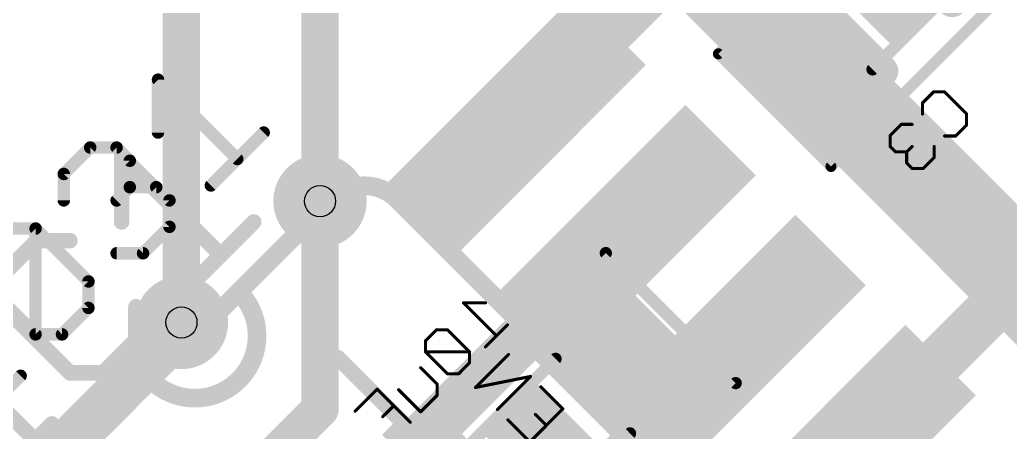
# Model space of a CAD drawing. Extents: x -76 to 580, y -41 to 95.
# Drawn here: x 174.54 to 182.62, y 11.9 to 15.27 of the extents above; entities that cross this region are included whole.
import ezdxf

# ---------------------------------------------------------------- set-up
doc = ezdxf.new("R2010")
doc.units = 0
for name, color, linetype in [('1', 22, 'CONTINUOUS'), ('16', 175, 'CONTINUOUS'), ('18', 82, 'CONTINUOUS'), ('21', 32, 'CONTINUOUS'), ('25', 253, 'CONTINUOUS'), ('26', 253, 'CONTINUOUS'), ('27', 253, 'CONTINUOUS'), ('28', 253, 'CONTINUOUS'), ('29', 253, 'CONTINUOUS'), ('30', 253, 'CONTINUOUS'), ('31', 253, 'CONTINUOUS'), ('32', 253, 'CONTINUOUS'), ('36', 253, 'CONTINUOUS'), ('40', 175, 'CONTINUOUS'), ('44', 253, 'CONTINUOUS'), ('51', 53, 'CONTINUOUS'), ('52', 253, 'CONTINUOUS')]:
    doc.layers.add(name, color=color, linetype=linetype)

# ---------------------------------------------------------------- blocks, each defined once
blk = doc.blocks.new('RECT')
blk.add_solid([(-0.5, -0.5), (0.5, -0.5), (-0.5, 0.5), (0.5, 0.5)])
blk = doc.blocks.new('RECT112000X144000R30')
at = {"const_width": 0.105}
blk.add_lwpolyline([(0.2975, -0.345), (0.2975, 0.345, 0.4142), (0.245, 0.3975), (-0.245, 0.3975, 0.4142), (-0.2975, 0.345), (-0.2975, -0.345, 0.4142), (-0.245, -0.3975), (0.245, -0.3975, 0.4142)], format="xyb", close=True, dxfattribs=at)
blk.add_solid([(-0.2704, -0.3704), (0.2704, -0.3704), (-0.2704, 0.3704), (0.2704, 0.3704)])
blk = doc.blocks.new('RECT136384X168384R30')
at = {"const_width": 0.1279}
blk.add_lwpolyline([(0.3623, -0.3983), (0.3623, 0.3983, 0.4142), (0.2983, 0.4623), (-0.2983, 0.4623, 0.4142), (-0.3623, 0.3983), (-0.3623, -0.3983, 0.4142), (-0.2983, -0.4623), (0.2983, -0.4623, 0.4142)], format="xyb", close=True, dxfattribs=at)
blk.add_solid([(-0.3237, -0.4237), (0.3237, -0.4237), (-0.3237, 0.4237), (0.3237, 0.4237)])
blk = doc.blocks.new('RECT152384X216384R30')
at = {"const_width": 0.1429}
blk.add_lwpolyline([(0.4048, -0.5333), (0.4048, 0.5333, 0.4142), (0.3333, 0.6048), (-0.3333, 0.6048, 0.4142), (-0.4048, 0.5333), (-0.4048, -0.5333, 0.4142), (-0.3333, -0.6048), (0.3333, -0.6048, 0.4142)], format="xyb", close=True, dxfattribs=at)
blk.add_solid([(-0.3587, -0.5587), (0.3587, -0.5587), (-0.3587, 0.5587), (0.3587, 0.5587)])
blk = doc.blocks.new('RECT128000X192000R30')
at = {"const_width": 0.12}
blk.add_lwpolyline([(0.34, -0.48), (0.34, 0.48, 0.4142), (0.28, 0.54), (-0.28, 0.54, 0.4142), (-0.34, 0.48), (-0.34, -0.48, 0.4142), (-0.28, -0.54), (0.28, -0.54, 0.4142)], format="xyb", close=True, dxfattribs=at)
blk.add_solid([(-0.3054, -0.5054), (0.3054, -0.5054), (-0.3054, 0.5054), (0.3054, 0.5054)])
blk = doc.blocks.new('ROUNDV')
at = {"const_width": 0.5}
blk.add_lwpolyline([(0, -0.25, 1), (0, 0.25, 1), (0, -0.25)], format="xyb", dxfattribs=at)

msp = doc.modelspace()

# ---------------------------------------------------------------- linework, layer by layer
at = {"layer": '1'}
for points, const_width in [([(180.0152, 15.8392), (178.5893, 14.4132)], 0.4064), ([(181.2834, 11.7192), (184.4134, 14.8492)], 0.4064), ([(176.9888, 12.0915), (176.9888, 13.7886)], 0.3048), ([(177.3424, 11.3703), (179.4873, 13.5152)], 0.4064), ([(175.8575, 12.7986), (174.7261, 11.6673)], 0.3048), ([(179.1101, 11.342), (180.3853, 12.6172)], 0.4064), ([(176.4939, 11.5966), (176.9888, 12.0915)], 0.3048)]:
    msp.add_lwpolyline(points, dxfattribs=dict(at, const_width=const_width))
for points, const_width in [([(178.5174, 14.4851, 1), (178.6611, 14.3414)], 0.2032), ([(177.065, 13.7886, 1), (176.9126, 13.7886)], 0.1524), ([(179.5592, 13.4434, 1), (179.4155, 13.5871)], 0.2032), ([(175.9113, 12.7447, 1), (175.8036, 12.8525)], 0.1524), ([(180.4572, 12.5453, 1), (180.3135, 12.689)], 0.2032), ([(177.0427, 12.0376, 1), (176.9349, 12.1454)], 0.1524), ([(176.9126, 12.0915, 1), (177.065, 12.0915)], 0.1524)]:
    msp.add_lwpolyline(points, format="xyb", dxfattribs=dict(at, const_width=const_width))
at = {"layer": '16'}
for points, const_width in [([(175.8575, 19.4454), (175.8575, 12.7986)], 0.3048), ([(176.9888, 13.7886), (176.9888, 19.304)], 0.3048), ([(181.0193, 14.8492), (180.0294, 15.8392)], 0.8128), ([(184.272, 11.5966), (181.0193, 14.8492)], 0.8128), ([(181.09, 14.92), (181.0193, 14.8492)], 0.4064)]:
    msp.add_lwpolyline(points, dxfattribs=dict(at, const_width=const_width))
for points, const_width in [([(181.163, 14.9929, 1), (180.8757, 14.7056)], 0.4064), ([(180.8757, 14.7056, 1), (181.163, 14.9929)], 0.4064), ([(181.1619, 14.8481, 1), (181.0182, 14.9918)], 0.2032), ([(180.9475, 14.9211, 1), (181.0912, 14.7774)], 0.2032), ([(176.9126, 13.7886, 1), (177.065, 13.7886)], 0.1524), ([(175.7813, 12.7986, 1), (175.9337, 12.7986)], 0.1524)]:
    msp.add_lwpolyline(points, format="xyb", dxfattribs=dict(at, const_width=const_width))
at = {"layer": '21'}
for points, const_width in [([(177.6194, 13.8026, 0.4142), (177.0806, 13.8026)], 0.1524), ([(177.0537, 13.8295, 1), (177.1075, 13.7756)], 0.0762), ([(177.1075, 13.7756, 1), (177.0537, 13.8295)], 0.0762), ([(177.6464, 13.8295, 1), (177.5925, 13.7756)], 0.0762), ([(177.5925, 13.7756, 1), (177.6464, 13.8295)], 0.0762), ([(175.6078, 12.3298, 1), (176.3263, 13.0482)], 0.1524), ([(176.3532, 13.0752, 1), (176.2993, 13.0213)], 0.0762), ([(176.2993, 13.0752, 1), (176.3532, 13.0213)], 0.0762), ([(176.3532, 13.0213, 1), (176.2993, 13.0752)], 0.0762), ([(175.6348, 12.3568, 1), (175.5809, 12.3029)], 0.0762), ([(175.5809, 12.3568, 1), (175.6348, 12.3029)], 0.0762), ([(175.6348, 12.3029, 1), (175.5809, 12.3568)], 0.0762)]:
    msp.add_lwpolyline(points, format="xyb", dxfattribs=dict(at, const_width=const_width))
at = {"layer": '21', "const_width": 0.1524}
for points in [[(177.0806, 13.8026), (176.3263, 13.0482)], [(183.3668, 8.0552), (177.6194, 13.8026)], [(176.3263, 13.0482), (175.6078, 12.3298)], [(175.6078, 12.3298), (174.8535, 11.5755)]]:
    msp.add_lwpolyline(points, dxfattribs=at)
at = {"layer": '25', "const_width": 0.127}
for points in [[(175.3691, 13.6186), (175.3691, 14.1579)], [(175.3691, 14.1579), (176.178, 13.349)], [(175.9084, 13.0793), (176.4476, 13.6186)], [(174.677, 13.4658), (174.4074, 13.1962)], [(174.9467, 13.4658), (174.677, 13.4658)], [(174.4074, 12.9265), (174.9467, 12.3873)], [(175.4859, 12.6569), (175.4859, 12.9265)], [(174.665, 11.836), (173.8561, 12.6449)], [(175.2163, 12.3873), (175.4859, 12.6569)], [(174.9467, 12.3873), (175.2163, 12.3873)], [(174.5302, 11.7012), (174.7999, 11.9708)]]:
    msp.add_lwpolyline(points, dxfattribs=at)
at = {"layer": '25', "const_width": 0.0635}
for points in [[(175.4008, 14.1579, 1), (175.3373, 14.1579)], [(175.3915, 14.1803, 1), (175.3466, 14.1354)], [(176.4701, 13.5962, 1), (176.4252, 13.6411)], [(175.3373, 13.6186, 1), (175.4008, 13.6186)], [(174.677, 13.4976, 1), (174.677, 13.4341)], [(174.6995, 13.4434, 1), (174.6546, 13.4883)], [(174.9467, 13.4341, 1), (174.9467, 13.4976)], [(176.1555, 13.3265, 1), (176.2004, 13.3714)], [(175.8859, 13.1018, 1), (175.9308, 13.0569)], [(175.5177, 12.9265, 1), (175.4542, 12.9265)], [(175.5084, 12.6345, 1), (175.4635, 12.6794)], [(175.4542, 12.6569, 1), (175.5177, 12.6569)], [(174.9467, 12.419, 1), (174.9467, 12.3555)], [(174.9242, 12.3648, 1), (174.9691, 12.4097)], [(175.1938, 12.4097, 1), (175.2387, 12.3648)], [(175.2163, 12.3555, 1), (175.2163, 12.419)], [(174.8223, 11.9484, 1), (174.7774, 11.9933)]]:
    msp.add_lwpolyline(points, format="xyb", dxfattribs=at)
at = {"layer": '26', "const_width": 0.0254}
for points in [[(181.9085, 14.5895), (181.9984, 14.6794)], [(181.9984, 14.6794), (182.0882, 14.6794)], [(182.0882, 14.6794), (182.268, 14.4996)], [(181.9085, 14.4996), (181.9085, 14.5895)], [(182.268, 14.4996), (182.268, 14.4097)], [(181.7338, 14.4148), (181.6439, 14.3249)], [(181.8236, 14.4148), (181.7338, 14.4148)], [(182.268, 14.4097), (182.1781, 14.3199)], [(181.6439, 14.3249), (181.6439, 14.235)], [(182.1781, 14.3199), (182.0882, 14.3199)], [(181.6439, 14.235), (181.6888, 14.1901)], [(181.7787, 14.1901), (181.8236, 14.235)], [(182.0034, 14.1451), (182.0034, 14.235)], [(181.6888, 14.1901), (181.7787, 14.1901)], [(181.7787, 14.1901), (181.7787, 14.1002)], [(181.9135, 14.0553), (182.0034, 14.1451)], [(181.7787, 14.1002), (181.8236, 14.0553)], [(181.8236, 14.0553), (181.9135, 14.0553)]]:
    msp.add_lwpolyline(points, dxfattribs=at)
at = {"layer": '26', "const_width": 0.0127}
for points in [[(181.9984, 14.6857, 1), (181.9984, 14.673)], [(182.0028, 14.6749, 1), (181.9939, 14.6839)], [(182.0927, 14.6839, 1), (182.0837, 14.6749)], [(182.0882, 14.673, 1), (182.0882, 14.6857)], [(181.9148, 14.5895, 1), (181.9021, 14.5895)], [(181.904, 14.594, 1), (181.913, 14.585)], [(181.9021, 14.4996, 1), (181.9148, 14.4996)], [(182.2743, 14.4996, 1), (182.2616, 14.4996)], [(182.2635, 14.4951, 1), (182.2725, 14.5041)], [(181.7338, 14.4211, 1), (181.7337, 14.4084)], [(181.7382, 14.4103, 1), (181.7293, 14.4193)], [(181.8236, 14.4084, 1), (181.8236, 14.4211)], [(182.2616, 14.4097, 1), (182.2743, 14.4097)], [(182.2725, 14.4053, 1), (182.2635, 14.4142)], [(181.6502, 14.3249, 1), (181.6375, 14.3249)], [(181.6394, 14.3294, 1), (181.6484, 14.3204)], [(182.0882, 14.3262, 1), (182.0882, 14.3135)], [(182.1736, 14.3244, 1), (182.1826, 14.3154)], [(182.1781, 14.3135, 1), (182.1781, 14.3262)], [(181.6375, 14.235, 1), (181.6502, 14.235)], [(181.6484, 14.2395, 1), (181.6394, 14.2305)], [(181.8281, 14.2305, 1), (181.8191, 14.2395)], [(182.0097, 14.235, 1), (181.997, 14.235)], [(181.6888, 14.1964, 1), (181.6888, 14.1837)], [(181.6843, 14.1856, 1), (181.6933, 14.1946)], [(181.785, 14.1901, 1), (181.7723, 14.1901)], [(181.7742, 14.1946, 1), (181.7832, 14.1856)], [(181.7787, 14.1837, 1), (181.7787, 14.1964)], [(181.997, 14.1451, 1), (182.0097, 14.1451)], [(182.0079, 14.1406, 1), (181.9989, 14.1496)], [(181.7832, 14.1047, 1), (181.7742, 14.0957)], [(181.7723, 14.1002, 1), (181.785, 14.1002)], [(181.8236, 14.0616, 1), (181.8236, 14.0489)], [(181.8191, 14.0508, 1), (181.8281, 14.0597)], [(181.909, 14.0597, 1), (181.918, 14.0508)], [(181.9135, 14.0489, 1), (181.9135, 14.0616)]]:
    msp.add_lwpolyline(points, format="xyb", dxfattribs=at)
at = {"layer": '27'}
for points, const_width in [([(175.6662, 14.3482), (175.6662, 14.7796)], 0.1016), ([(175.6662, 14.7796), (176.3133, 14.1324)], 0.1016), ([(176.0976, 13.9167), (176.529, 14.3482)], 0.1016), ([(174.8968, 14.0102), (175.1125, 14.2259)], 0.1016), ([(175.1125, 14.2259), (175.3282, 14.2259)], 0.1016), ([(175.3282, 14.2259), (175.4361, 14.1181)], 0.1016), ([(175.4361, 14.1181), (175.4361, 13.9024)], 0.1016), ([(174.8968, 13.7945), (174.8968, 14.0102)], 0.1016), ([(175.4361, 13.9024), (175.3282, 13.7945)], 0.1016), ([(175.4361, 13.9024), (175.6518, 13.9024)], 0.1016), ([(175.6518, 13.9024), (175.7597, 13.7945)], 0.1016), ([(175.7597, 13.7945), (175.7597, 13.5788)], 0.1016), ([(174.451, 13.5644), (174.6667, 13.5644)], 0.1016), ([(174.6667, 13.5644), (175.0982, 13.133)], 0.1016), ([(174.6667, 12.7016), (174.6667, 13.5644)], 0.1016), ([(175.7597, 13.5788), (175.544, 13.3631)], 0.1016), ([(175.544, 13.3631), (175.3282, 13.3631)], 0.1016), ([(174.6667, 12.7016), (174.2353, 13.133)], 0.1016), ([(175.0982, 13.133), (175.0982, 12.9173)], 0.1016), ([(175.0982, 12.9173), (174.8825, 12.7016)], 0.1016), ([(174.8825, 12.7016), (174.6667, 12.7016)], 0.1016), ([(177.1352, 12.5101), (177.6744, 11.9708)], 0.127), ([(174.5445, 12.3636), (174.1131, 11.9322)], 0.1016), ([(177.6744, 11.9708), (177.5396, 11.836)], 0.127)]:
    msp.add_lwpolyline(points, dxfattribs=dict(at, const_width=const_width))
for points, const_width in [([(175.6916, 14.7796, 1), (175.6408, 14.7796)], 0.0508), ([(175.6842, 14.7975, 1), (175.6482, 14.7616)], 0.0508), ([(176.547, 14.3302, 1), (176.5111, 14.3661)], 0.0508), ([(175.6408, 14.3482, 1), (175.6916, 14.3482)], 0.0508), ([(175.1125, 14.2513, 1), (175.1125, 14.2005)], 0.0508), ([(175.1305, 14.208, 1), (175.0946, 14.2439)], 0.0508), ([(175.3462, 14.2439, 1), (175.3103, 14.208)], 0.0508), ([(175.3282, 14.2005, 1), (175.3282, 14.2513)], 0.0508), ([(175.4615, 14.1181, 1), (175.4107, 14.1181)], 0.0508), ([(175.4181, 14.1001, 1), (175.4541, 14.136)], 0.0508), ([(176.2954, 14.1145, 1), (176.3313, 14.1504)], 0.0508), ([(174.9222, 14.0102, 1), (174.8714, 14.0102)], 0.0508), ([(174.8789, 14.0282, 1), (174.9148, 13.9922)], 0.0508), ([(175.4361, 13.9278, 1), (175.4361, 13.877)], 0.0508), ([(175.4107, 13.9024, 1), (175.4615, 13.9024)], 0.0508), ([(175.4541, 13.8844, 1), (175.4181, 13.9203)], 0.0508), ([(175.6698, 13.9203, 1), (175.6339, 13.8844)], 0.0508), ([(175.6518, 13.877, 1), (175.6518, 13.9278)], 0.0508), ([(176.0797, 13.9347, 1), (176.1156, 13.8988)], 0.0508), ([(175.3103, 13.8125, 1), (175.3462, 13.7765)], 0.0508), ([(175.7851, 13.7945, 1), (175.7343, 13.7945)], 0.0508), ([(175.7417, 13.7765, 1), (175.7776, 13.8125)], 0.0508), ([(174.8714, 13.7945, 1), (174.9222, 13.7945)], 0.0508), ([(174.6847, 13.5824, 1), (174.6488, 13.5464)], 0.0508), ([(174.6921, 13.5644, 1), (174.6413, 13.5644)], 0.0508), ([(174.6667, 13.539, 1), (174.6667, 13.5898)], 0.0508), ([(175.7343, 13.5788, 1), (175.7851, 13.5788)], 0.0508), ([(175.7776, 13.5608, 1), (175.7417, 13.5967)], 0.0508), ([(175.3282, 13.3885, 1), (175.3282, 13.3377)], 0.0508), ([(175.526, 13.381, 1), (175.5619, 13.3451)], 0.0508), ([(175.544, 13.3377, 1), (175.544, 13.3885)], 0.0508), ([(175.1236, 13.133, 1), (175.0728, 13.133)], 0.0508), ([(175.0802, 13.115, 1), (175.1161, 13.1509)], 0.0508), ([(175.0728, 12.9173, 1), (175.1236, 12.9173)], 0.0508), ([(175.1161, 12.8993, 1), (175.0802, 12.9352)], 0.0508), ([(174.6667, 12.727, 1), (174.6667, 12.6762)], 0.0508), ([(174.6413, 12.7016, 1), (174.6921, 12.7016)], 0.0508), ([(174.6488, 12.6836, 1), (174.6847, 12.7195)], 0.0508), ([(174.8645, 12.7195, 1), (174.9004, 12.6836)], 0.0508), ([(174.8825, 12.6762, 1), (174.8825, 12.727)], 0.0508), ([(177.1576, 12.5326, 1), (177.1127, 12.4877)], 0.0635), ([(174.5625, 12.3457, 1), (174.5265, 12.3816)], 0.0508), ([(177.6969, 11.9484, 1), (177.652, 11.9933)], 0.0635), ([(177.652, 11.9484, 1), (177.6969, 11.9933)], 0.0635)]:
    msp.add_lwpolyline(points, format="xyb", dxfattribs=dict(at, const_width=const_width))
at = {"layer": '28', "const_width": 0.0254}
for points in [[(178.3398, 12.9582), (178.1601, 12.9582)], [(178.1601, 12.9582), (178.4297, 12.6886)], [(178.5196, 12.7784), (178.3398, 12.5987)], [(177.9404, 12.7385), (177.8505, 12.6486)], [(178.0303, 12.7385), (177.9404, 12.7385)], [(178.2101, 12.5588), (178.0303, 12.7385)], [(177.8505, 12.6486), (177.8505, 12.5588)], [(177.8505, 12.5588), (178.0303, 12.379)], [(178.2101, 12.5588), (177.8505, 12.5588)], [(178.2101, 12.4689), (178.2101, 12.5588)], [(178.2579, 12.2681), (178.5275, 12.5377)], [(178.1202, 12.379), (178.2101, 12.4689)], [(177.8106, 12.429), (177.9455, 12.2942)], [(178.0303, 12.379), (178.1202, 12.379)], [(177.9455, 12.2942), (177.9455, 12.2043)], [(178.7073, 12.358), (178.2579, 12.2681)], [(178.4376, 12.0883), (178.7073, 12.358)], [(177.4562, 12.2542), (177.2764, 12.0745)], [(177.7258, 11.9846), (177.4562, 12.2542)], [(177.8106, 12.0695), (177.6309, 12.2492)], [(177.9455, 12.2043), (177.8106, 12.0695)], [(178.7921, 12.2731), (178.9719, 12.0934)], [(177.591, 12.1194), (177.5011, 12.0296)], [(178.9719, 12.0934), (178.7022, 11.8237)], [(178.8371, 11.9585), (178.7472, 12.0484)], [(178.7022, 11.8237), (178.5225, 12.0035)]]:
    msp.add_lwpolyline(points, dxfattribs=at)
at = {"layer": '28', "const_width": 0.0127}
for points in [[(178.1646, 12.9627, 1), (178.1556, 12.9537)], [(178.1601, 12.9645, 1), (178.1601, 12.9518)], [(178.3398, 12.9518, 1), (178.3398, 12.9645)], [(178.5241, 12.7739, 1), (178.5151, 12.7829)], [(177.9404, 12.7449, 1), (177.9404, 12.7322)], [(177.9449, 12.734, 1), (177.9359, 12.743)], [(178.0348, 12.743, 1), (178.0258, 12.734)], [(178.0303, 12.7322, 1), (178.0303, 12.7449)], [(178.4252, 12.6841, 1), (178.4342, 12.693)], [(177.8569, 12.6486, 1), (177.8442, 12.6486)], [(177.8461, 12.6531, 1), (177.855, 12.6441)], [(177.8505, 12.5651, 1), (177.8505, 12.5524)], [(177.855, 12.5632, 1), (177.8461, 12.5543)], [(177.8442, 12.5588, 1), (177.8569, 12.5588)], [(178.2164, 12.5588, 1), (178.2037, 12.5588)], [(178.2056, 12.5543, 1), (178.2145, 12.5632)], [(178.2101, 12.5524, 1), (178.2101, 12.5651)], [(178.3354, 12.6032, 1), (178.3443, 12.5942)], [(178.532, 12.5332, 1), (178.523, 12.5422)], [(178.2037, 12.4689, 1), (178.2164, 12.4689)], [(178.2145, 12.4644, 1), (178.2056, 12.4734)], [(177.8151, 12.4335, 1), (177.8061, 12.4245)], [(178.0303, 12.3854, 1), (178.0303, 12.3727)], [(178.0258, 12.3745, 1), (178.0348, 12.3835)], [(178.1157, 12.3835, 1), (178.1247, 12.3745)], [(178.1202, 12.3727, 1), (178.1202, 12.3854)], [(177.9518, 12.2942, 1), (177.9391, 12.2942)], [(177.941, 12.2897, 1), (177.9499, 12.2986)], [(178.7118, 12.3535, 1), (178.7028, 12.3624)], [(178.7085, 12.3517, 1), (178.706, 12.3642)], [(177.4606, 12.2587, 1), (177.4517, 12.2498)], [(177.4606, 12.2498, 1), (177.4517, 12.2587)], [(177.6354, 12.2537, 1), (177.6264, 12.2447)], [(177.9391, 12.2043, 1), (177.9518, 12.2043)], [(177.9499, 12.1998, 1), (177.941, 12.2088)], [(178.2566, 12.2743, 1), (178.2591, 12.2619)], [(178.2534, 12.2726, 1), (178.2624, 12.2636)], [(178.7966, 12.2776, 1), (178.7876, 12.2686)], [(177.5955, 12.1149, 1), (177.5865, 12.1239)], [(177.2719, 12.079, 1), (177.2809, 12.07)], [(177.8061, 12.0739, 1), (177.8151, 12.065)], [(177.8061, 12.065, 1), (177.8151, 12.0739)], [(178.4331, 12.0928, 1), (178.4421, 12.0838)], [(178.7517, 12.0529, 1), (178.7427, 12.0439)], [(178.9764, 12.0889, 1), (178.9674, 12.0978)], [(178.9674, 12.0889, 1), (178.9764, 12.0978)], [(177.4966, 12.034, 1), (177.5056, 12.0251)], [(177.7213, 11.9801, 1), (177.7303, 11.9891)], [(178.527, 12.008, 1), (178.518, 11.999)], [(178.8326, 11.954, 1), (178.8415, 11.963)]]:
    msp.add_lwpolyline(points, format="xyb", dxfattribs=at)
at = {"layer": '40'}
for points, const_width in [([(182.0093, 16.7584), (180.2415, 14.9907)], 0.09), ([(181.1608, 14.0714), (182.9285, 15.8392)], 0.09), ([(180.2415, 14.9907), (181.1608, 14.0714)], 0.09), ([(177.2717, 11.3137), (179.3223, 13.3643)], 0.1), ([(179.3223, 13.3643), (180.3829, 12.3037)], 0.1), ([(180.3829, 12.3037), (178.3323, 10.253)], 0.1)]:
    msp.add_lwpolyline(points, dxfattribs=dict(at, const_width=const_width))
for points, const_width in [([(180.2574, 15.0066, 1), (180.2256, 14.9747)], 0.045), ([(180.2256, 15.0066, 1), (180.2574, 14.9747)], 0.045), ([(181.1448, 14.0873, 1), (181.1767, 14.0555)], 0.045), ([(181.1448, 14.0555, 1), (181.1767, 14.0873)], 0.045), ([(179.34, 13.382, 1), (179.3046, 13.3466)], 0.05), ([(179.34, 13.3466, 1), (179.3046, 13.382)], 0.05), ([(180.4006, 12.286, 1), (180.3653, 12.3213)], 0.05), ([(180.3653, 12.286, 1), (180.4006, 12.3213)], 0.05)]:
    msp.add_lwpolyline(points, format="xyb", dxfattribs=dict(at, const_width=const_width))
at = {"layer": '44'}
for centre in [(176.9888, 13.7886), (175.8575, 12.7986)]:
    msp.add_circle(centre, 0.127, dxfattribs=at)
at = {"layer": '52', "const_width": 0.1}
for points in [[(181.5002, 14.8634), (182.1366, 15.4998)], [(178.1343, 11.7238), (178.9122, 12.5016)], [(178.7425, 11.1157), (179.5203, 11.8935)]]:
    msp.add_lwpolyline(points, dxfattribs=at)
at = {"layer": '52', "const_width": 0.05}
for points in [[(181.4825, 14.8811, 1), (181.5178, 14.8457)], [(178.9298, 12.484, 1), (178.8945, 12.5193)], [(179.5379, 11.8759, 1), (179.5026, 11.9112)]]:
    msp.add_lwpolyline(points, format="xyb", dxfattribs=at)

# ---------------------------------------------------------------- block references
at = {"layer": '1', "xscale": 0.6604, "yscale": 2.032, "rotation": 315}
for p in [(178.5893, 14.4132), (179.4873, 13.5152), (180.3853, 12.6172), (181.2834, 11.7192)]:
    msp.add_blockref('RECT', p, dxfattribs=at)
at = {"layer": '16', "rotation": 45}
for name, p in [('RECT112000X144000R30', (181.09, 14.92)), ('RECT128000X192000R30', (179.4637, 12.4451))]:
    msp.add_blockref(name, p, dxfattribs=at)
at = {"layer": '18', "xscale": 0.6096, "yscale": 0.6096}
for p in [(176.9888, 13.7886), (176.9888, 13.7886), (175.8575, 12.7986), (175.8575, 12.7986)]:
    msp.add_blockref('ROUNDV', p, dxfattribs=at)
at = {"layer": '29', "xscale": 0.8128, "yscale": 2.1844, "rotation": 315}
for p in [(178.5893, 14.4132), (179.4873, 13.5152), (180.3853, 12.6172), (181.2834, 11.7192)]:
    msp.add_blockref('RECT', p, dxfattribs=at)
at = {"layer": '29', "xscale": 0.762, "yscale": 0.762}
for p in [(176.9888, 13.7886), (175.8575, 12.7986)]:
    msp.add_blockref('ROUNDV', p, dxfattribs=at)
at = {"layer": '30', "rotation": 45}
for name, p in [('RECT136384X168384R30', (182.08, 15.9099)), ('RECT136384X168384R30', (181.09, 14.92)), ('RECT152384X216384R30', (179.4637, 12.4451)), ('RECT152384X216384R30', (178.1909, 11.1723))]:
    msp.add_blockref(name, p, dxfattribs=at)
at = {"layer": '30', "xscale": 0.762, "yscale": 0.762}
for p in [(176.9888, 13.7886), (175.8575, 12.7986)]:
    msp.add_blockref('ROUNDV', p, dxfattribs=at)
at = {"layer": '31', "xscale": 0.6604, "yscale": 2.032, "rotation": 315}
for p in [(178.5893, 14.4132), (179.4873, 13.5152), (180.3853, 12.6172), (181.2834, 11.7192)]:
    msp.add_blockref('RECT', p, dxfattribs=at)
at = {"layer": '32', "rotation": 45}
for name, p in [('RECT112000X144000R30', (181.09, 14.92)), ('RECT128000X192000R30', (179.4637, 12.4451))]:
    msp.add_blockref(name, p, dxfattribs=at)
at = {"layer": '36', "rotation": 45}
for p, xscale, yscale in [((181.585, 15.4149), 0.3998, 0.6), ((178.8273, 11.8087), 0.6, 0.8)]:
    msp.add_blockref('RECT', p, dxfattribs=dict(at, xscale=xscale, yscale=yscale))
at = {"layer": '51', "xscale": 0.508, "yscale": 1.143, "rotation": 315}
for p in [(178.2031, 14.0271), (179.1012, 13.1291), (179.9992, 12.231), (180.8972, 11.333)]:
    msp.add_blockref('RECT', p, dxfattribs=at)
at = {"layer": '52', "xscale": 0.4, "yscale": 0.8, "rotation": 45}
msp.add_blockref('RECT', (181.1608, 14.9907), dxfattribs=at)
at = {"layer": '52', "xscale": 0.4, "rotation": 45}
msp.add_blockref('RECT', (179.3576, 12.339), dxfattribs=at)

doc.saveas('drawing.dxf')
